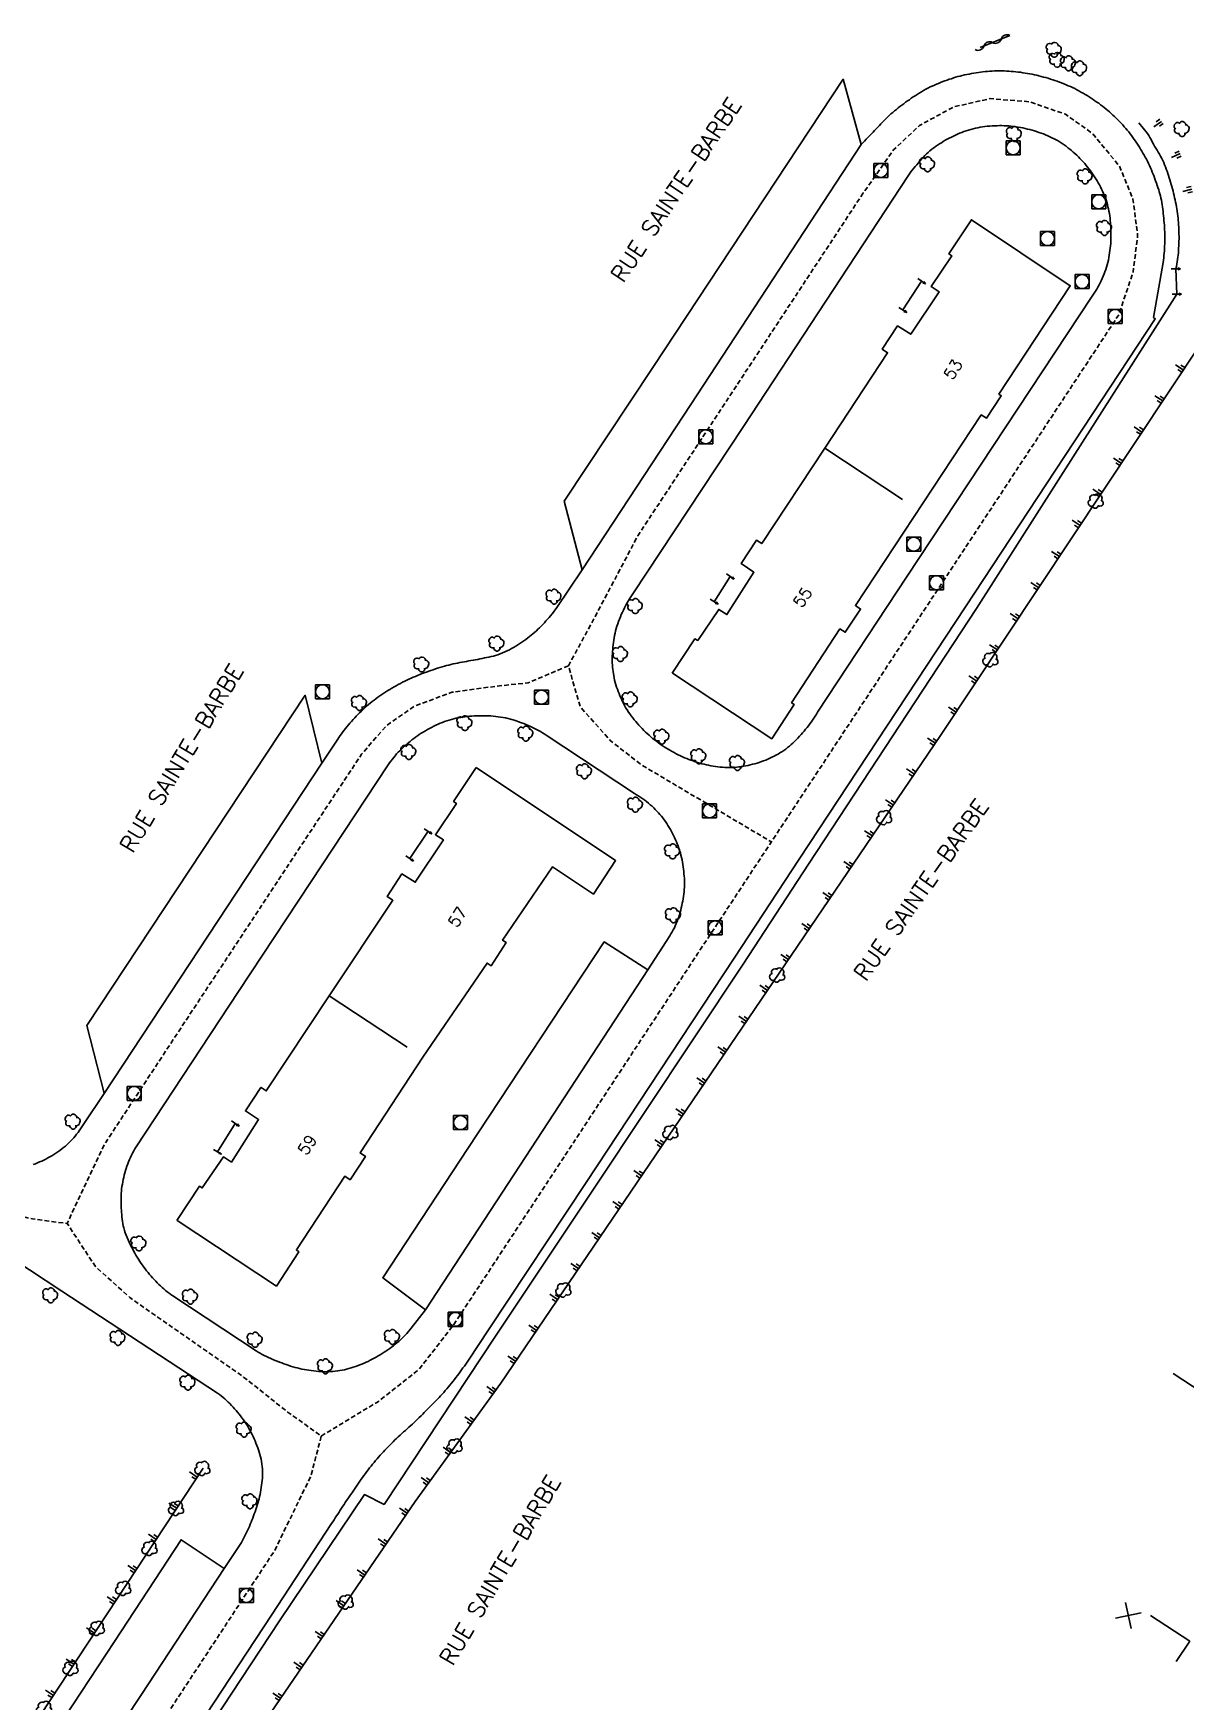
# Model space of a CAD drawing. Header units: millimetres. Extents: x 146000 to 146925, y 142000 to 143001.
# Drawn here: x 146152.2 to 146275.6, y 142369.2 to 142547.8 of the extents above; entities that cross this region are included whole.
import ezdxf
from ezdxf.enums import TextEntityAlignment as Align

# ---------------------------------------------------------------- set-up
doc = ezdxf.new("R2010")
doc.units = ezdxf.units.MM
doc.linetypes.add('DASHED', pattern=[0.75, 0.5, -0.25])
doc.layers.get('0').update_dxf_attribs({"linetype": 'CONTINUOUS'})
for name, color, linetype in [('W0001', 6, 'DASHED'), ('W0008', 7, 'CONTINUOUS'), ('W0100', 7, 'CONTINUOUS'), ('W0105', 7, 'CONTINUOUS'), ('W0211', 2, 'CONTINUOUS'), ('W0300', 7, 'CONTINUOUS'), ('W0302', 3, 'CONTINUOUS'), ('W0310', 3, 'CONTINUOUS'), ('W0420', 7, 'CONTINUOUS'), ('W0989', 7, 'CONTINUOUS'), ('W0991', 7, 'CONTINUOUS'), ('W1102', 7, 'CONTINUOUS')]:
    doc.layers.add(name, color=color, linetype=linetype)
doc.styles.get("Standard").update_dxf_attribs({"font": 'romans.shx', "width": 0.85})

# ---------------------------------------------------------------- blocks, each defined once
blk = doc.blocks.new('t310o')
at = {"color": 0, "linetype": 'Continuous'}
for centre, start, end in [((-0.5, 0.38), 216.8699, 323.1304), ((0.5, -0.37), 36.8699, 143.1303)]:
    blk.add_arc(centre, 0.625, start, end, dxfattribs=at)
blk = doc.blocks.new('T300')
for p, q in [((-0.8, 0.51), (-0.86, 0.34)), ((-0.86, 0.34), (-0.86, 0.17)), ((-0.86, 0.17), (-0.74, 0.06)), ((-0.69, 0.63), (-0.8, 0.51)), ((-0.8, -0.06), (-0.74, 0.06)), ((-0.74, 0.06), (-0.69, 0.11)), ((-0.57, 0.69), (-0.69, 0.63)), ((-0.46, 0.69), (-0.57, 0.69)), ((-0.29, 0.63), (-0.46, 0.69)), ((-0.29, 0.63), (-0.17, 0.74)), ((-0.23, 0.57), (-0.29, 0.63)), ((-0.17, 0.74), (-0.06, 0.8)), ((-0.06, 0.8), (0.06, 0.8)), ((0.06, 0.8), (0.23, 0.74)), ((0.23, 0.74), (0.34, 0.63)), ((0.34, 0.63), (0.4, 0.51)), ((0.46, 0.46), (0.34, 0.46)), ((0.4, 0.51), (0.4, 0.46)), ((0.57, 0.4), (0.46, 0.46)), ((0.57, 0.4), (0.69, 0.29)), ((0.69, 0.29), (0.74, 0.17)), ((0.74, 0.06), (0.69, -0.17)), ((0.74, 0.17), (0.74, 0.06)), ((-0.8, -0.17), (-0.8, -0.06)), ((-0.8, -0.23), (-0.8, -0.17)), ((-0.74, -0.34), (-0.8, -0.23)), ((-0.69, -0.4), (-0.74, -0.34)), ((-0.51, -0.46), (-0.69, -0.4)), ((-0.4, -0.46), (-0.51, -0.46)), ((-0.4, -0.46), (-0.34, -0.46)), ((-0.34, -0.46), (-0.34, -0.4)), ((-0.34, -0.51), (-0.34, -0.46)), ((-0.29, -0.63), (-0.34, -0.51)), ((-0.17, -0.74), (-0.29, -0.63)), ((-0.06, -0.8), (-0.17, -0.74)), ((0.06, -0.8), (-0.06, -0.8)), ((0.17, -0.74), (0.06, -0.8)), ((0.23, -0.69), (0.17, -0.74)), ((0.29, -0.46), (0.23, -0.46)), ((0.29, -0.63), (0.23, -0.69)), ((0.46, -0.4), (0.29, -0.46)), ((0.34, -0.51), (0.29, -0.63)), ((0.34, -0.51), (0.34, -0.46)), ((0.57, -0.34), (0.46, -0.4)), ((0.63, -0.29), (0.57, -0.34)), ((0.69, -0.17), (0.63, -0.29))]:
    blk.add_line(p, q)
blk = doc.blocks.new('T420')
for p, q in [((0.75, 0.75), (-0.75, 0.75)), ((-0.75, 0.75), (-0.75, -0.75)), ((0.75, 0.75), (0.75, -0.75)), ((0.75, -0.75), (-0.75, -0.75))]:
    blk.add_line(p, q)
blk.add_ellipse((0, 0), major_axis=(-0.53, 0.53), ratio=1, start_param=3.926991, end_param=10.210176)
blk = doc.blocks.new('t211o')
at = {"color": 0, "linetype": 'Continuous'}
for p, q in [((-0.29, 0.5), (-0.29, 0)), ((0, 1), (0, 0)), ((0.29, 0.5), (0.29, 0))]:
    blk.add_line(p, q, dxfattribs=at)
blk = doc.blocks.new('t105o')
for p, q in [((-0.5, 0), (0.5, 0)), ((0.5, 0), (0.2, 0.1)), ((0.5, 0), (0.2, -0.1))]:
    blk.add_line(p, q)
blk = doc.blocks.new('t991o')
at = {"color": 0, "linetype": 'Continuous'}
for p, q in [((-1, 1), (1, -1)), ((-1, -1), (1, 1))]:
    blk.add_line(p, q, dxfattribs=at)

msp = doc.modelspace()

# ---------------------------------------------------------------- linework, layer by layer
at = {"layer": 'W0001', "flags": 128}
for points in [[(146183.01, 142397.63), (146189.13, 142401.34), (146193.48, 142404.77), (146197.2, 142409.56), (146223.35, 142449.34), (146245, 142482.17), (146268.4, 142517.68), (146269.95, 142522.3), (146270.43, 142526.16), (146269.93, 142530.07), (146268.47, 142533.63), (146265.59, 142537.11), (146262.7, 142539.17), (146258.82, 142540.51), (146254.64, 142540.84), (146250.73, 142539.96), (146247.06, 142537.96), (146244.29, 142535.35), (146241.05, 142530.74), (146216.91, 142494.04), (146212.1, 142484.94), (146209.47, 142480.11), (146210.74, 142475.71), (146213.98, 142472.09), (146217.29, 142469.5), (146231.21, 142461.26)], [(146209.47, 142480.11), (146205.15, 142478.28), (146201.79, 142477.93), (146197, 142477.28), (146193.04, 142475.81), (146190, 142473.73), (146187.33, 142470.64), (146181.29, 142461.52), (146167.71, 142440.92), (146159.75, 142428.81), (146155.8, 142420.39)], [(146050.21, 142351.11), (146074, 142364.03), (146084.62, 142369.05), (146094.49, 142369.44), (146097.89, 142375.25), (146104.86, 142382.39), (146111.65, 142390.02), (146128.77, 142414.8), (146132.79, 142422.99), (146136.86, 142423.48), (146142.18, 142423.08), (146147.18, 142422.03), (146152.07, 142420.88), (146155.8, 142420.39), (146158.83, 142415.78), (146162.5, 142412.47), (146174.69, 142403.95), (146179.32, 142400.27), (146183.01, 142397.63), (146181.9, 142393.36), (146178, 142385.34), (146149.8, 142342.48), (146135, 142319.85)]]:
    msp.add_lwpolyline(points, dxfattribs=at)
at = {"layer": 'W0008', "flags": 128}
for points in [[(146152.17, 142426.7), (146152.4, 142426.79), (146152.63, 142426.88), (146152.85, 142426.98), (146153.07, 142427.08), (146153.29, 142427.18), (146153.51, 142427.29), (146153.73, 142427.41), (146153.94, 142427.52), (146154.17, 142427.65), (146154.38, 142427.79), (146154.6, 142427.92), (146154.81, 142428.07), (146155.02, 142428.22), (146155.22, 142428.37), (146155.42, 142428.53), (146155.62, 142428.69), (146155.81, 142428.86), (146155.99, 142429.04), (146156.17, 142429.21), (146156.33, 142429.39), (146156.5, 142429.57), (146156.66, 142429.75), (146156.81, 142429.94), (146156.96, 142430.13), (146157.1, 142430.33), (146157.24, 142430.53), (146157.37, 142430.73), (146157.5, 142430.94), (146159.76, 142434.33), (146183.07, 142469.68), (146184.65, 142472.05), (146184.77, 142472.25), (146184.9, 142472.45), (146185.04, 142472.65), (146185.17, 142472.84), (146185.31, 142473.03), (146185.46, 142473.22), (146185.6, 142473.41), (146185.75, 142473.59), (146185.91, 142473.78), (146186.08, 142473.97), (146186.24, 142474.16), (146186.42, 142474.35), (146186.59, 142474.54), (146186.76, 142474.72), (146186.94, 142474.91), (146187.12, 142475.09), (146187.3, 142475.27), (146187.49, 142475.44), (146187.68, 142475.61), (146187.87, 142475.78), (146188.06, 142475.95), (146188.26, 142476.11), (146188.46, 142476.27), (146188.67, 142476.43), (146188.87, 142476.59), (146189.08, 142476.74), (146189.29, 142476.89), (146189.5, 142477.03), (146189.71, 142477.18), (146189.93, 142477.32), (146190.15, 142477.46), (146190.36, 142477.59), (146190.58, 142477.72), (146190.81, 142477.85), (146191.03, 142477.98), (146191.25, 142478.11), (146191.48, 142478.23), (146191.71, 142478.35), (146191.94, 142478.46), (146192.17, 142478.57), (146192.4, 142478.68), (146192.63, 142478.78), (146192.86, 142478.88), (146193.09, 142478.98), (146193.33, 142479.08), (146193.56, 142479.17), (146193.8, 142479.27), (146194.03, 142479.35), (146194.27, 142479.44), (146194.51, 142479.53), (146194.75, 142479.61), (146194.99, 142479.69), (146195.23, 142479.77), (146195.47, 142479.85), (146195.71, 142479.92), (146195.96, 142479.99), (146196.2, 142480.07), (146196.43, 142480.13), (146196.67, 142480.19), (146196.9, 142480.25), (146197.14, 142480.31), (146197.38, 142480.36), (146197.61, 142480.41), (146197.85, 142480.45), (146198.09, 142480.5), (146198.33, 142480.54), (146198.57, 142480.58), (146198.8, 142480.63), (146199.04, 142480.67), (146199.28, 142480.71), (146199.52, 142480.76), (146199.76, 142480.8), (146199.99, 142480.85), (146200.24, 142480.9), (146200.48, 142480.95), (146200.72, 142480.99), (146200.96, 142481.04), (146201.2, 142481.09), (146201.44, 142481.14), (146201.68, 142481.21), (146201.93, 142481.3), (146202.18, 142481.39), (146202.43, 142481.49), (146202.68, 142481.6), (146202.92, 142481.71), (146203.16, 142481.83), (146203.39, 142481.96), (146203.61, 142482.08), (146203.84, 142482.22), (146204.06, 142482.35), (146204.27, 142482.49), (146204.49, 142482.64), (146204.7, 142482.79), (146204.91, 142482.94), (146205.12, 142483.09), (146205.31, 142483.24), (146205.5, 142483.38), (146205.68, 142483.54), (146205.86, 142483.69), (146206.04, 142483.85), (146206.21, 142484.02), (146206.38, 142484.18), (146206.56, 142484.36), (146206.73, 142484.54), (146206.9, 142484.72), (146207.07, 142484.91), (146207.24, 142485.09), (146207.4, 142485.28), (146207.56, 142485.47), (146207.72, 142485.66), (146207.88, 142485.85), (146208.03, 142486.05), (146208.18, 142486.25), (146210.94, 142490.4), (146222.59, 142508.09), (146240.84, 142535.92), (146241.01, 142536.11), (146241.19, 142536.3), (146241.37, 142536.49), (146241.55, 142536.68), (146241.73, 142536.87), (146241.91, 142537.05), (146242.09, 142537.24), (146242.26, 142537.42), (146242.43, 142537.6), (146242.6, 142537.78), (146242.77, 142537.96), (146242.94, 142538.15), (146243.12, 142538.33), (146243.29, 142538.51), (146243.47, 142538.68), (146243.65, 142538.86), (146243.83, 142539.03), (146244.01, 142539.2), (146244.2, 142539.37), (146244.39, 142539.53), (146244.59, 142539.69), (146244.78, 142539.84), (146244.98, 142540), (146245.18, 142540.15), (146245.38, 142540.3), (146245.58, 142540.45), (146245.78, 142540.59), (146245.99, 142540.73), (146246.19, 142540.88), (146246.4, 142541.02), (146246.61, 142541.15), (146246.82, 142541.29), (146247.04, 142541.44), (146247.27, 142541.58), (146247.5, 142541.72), (146247.73, 142541.85), (146247.97, 142541.97), (146248.21, 142542.09), (146248.43, 142542.19), (146248.66, 142542.29), (146248.88, 142542.38), (146249.11, 142542.48), (146249.33, 142542.57), (146249.56, 142542.66), (146249.79, 142542.74), (146250.02, 142542.83), (146250.25, 142542.91), (146250.48, 142542.98), (146250.71, 142543.06), (146250.94, 142543.13), (146251.18, 142543.2), (146251.41, 142543.26), (146251.65, 142543.32), (146251.89, 142543.38), (146252.13, 142543.43), (146252.37, 142543.48), (146252.62, 142543.53), (146252.87, 142543.57), (146253.12, 142543.61), (146253.37, 142543.65), (146253.61, 142543.68), (146253.86, 142543.71), (146254.11, 142543.74), (146254.36, 142543.76), (146254.61, 142543.78), (146254.86, 142543.79), (146255.11, 142543.81), (146255.36, 142543.81), (146255.61, 142543.82), (146255.86, 142543.81), (146256.12, 142543.81), (146256.37, 142543.8), (146256.62, 142543.78), (146256.88, 142543.76), (146257.13, 142543.74), (146257.38, 142543.72), (146257.63, 142543.69), (146257.88, 142543.66), (146258.13, 142543.62), (146258.38, 142543.58), (146258.63, 142543.54), (146258.88, 142543.49), (146259.13, 142543.45), (146259.37, 142543.39), (146259.62, 142543.34), (146259.86, 142543.28), (146260.11, 142543.22), (146260.35, 142543.15), (146260.6, 142543.09), (146260.84, 142543.02), (146261.08, 142542.94), (146261.33, 142542.87), (146261.57, 142542.78), (146261.81, 142542.7), (146262.05, 142542.61), (146262.29, 142542.52), (146262.53, 142542.43), (146262.76, 142542.33), (146262.99, 142542.23), (146263.23, 142542.13), (146263.46, 142542.02), (146263.69, 142541.91), (146263.91, 142541.79), (146264.14, 142541.67), (146264.36, 142541.55), (146264.58, 142541.43), (146264.8, 142541.3), (146265.02, 142541.17), (146265.24, 142541.03), (146265.45, 142540.9), (146265.66, 142540.76), (146265.86, 142540.62), (146266.06, 142540.48), (146266.26, 142540.34), (146266.46, 142540.19), (146266.66, 142540.04), (146266.85, 142539.89), (146267.04, 142539.73), (146267.23, 142539.58), (146267.42, 142539.42), (146267.6, 142539.25), (146267.78, 142539.09), (146267.96, 142538.92), (146268.14, 142538.75), (146268.31, 142538.57), (146268.49, 142538.4), (146268.66, 142538.22), (146268.83, 142538.03), (146268.99, 142537.84), (146269.15, 142537.66), (146269.31, 142537.47), (146269.47, 142537.27), (146269.62, 142537.08), (146269.77, 142536.88), (146269.92, 142536.68), (146270.06, 142536.48), (146270.2, 142536.28), (146270.34, 142536.07), (146270.48, 142535.86), (146270.61, 142535.66), (146270.74, 142535.44), (146270.87, 142535.23), (146271, 142535.02), (146271.12, 142534.8), (146271.24, 142534.59), (146271.36, 142534.36), (146271.48, 142534.14), (146271.59, 142533.91), (146271.7, 142533.68), (146271.8, 142533.44), (146271.9, 142533.21), (146271.99, 142532.98), (146272.09, 142532.74), (146272.18, 142532.5), (146272.26, 142532.27), (146272.35, 142532.03), (146272.44, 142531.79), (146272.52, 142531.55), (146272.6, 142531.31), (146272.68, 142531.09), (146272.75, 142530.87), (146272.81, 142530.64), (146272.87, 142530.42), (146272.92, 142530.19), (146272.97, 142529.96), (146273.01, 142529.72), (146273.05, 142529.48), (146273.09, 142529.25), (146273.12, 142529.01), (146273.15, 142528.77), (146273.17, 142528.53), (146273.2, 142528.29), (146273.23, 142528.04), (146273.25, 142527.8), (146273.27, 142527.55), (146273.29, 142527.31), (146273.31, 142527.06), (146273.32, 142526.81), (146273.33, 142526.57), (146273.34, 142526.32), (146273.35, 142526.07), (146273.35, 142525.83), (146273.34, 142525.57), (146273.34, 142525.32), (146273.32, 142525.06), (146273.31, 142524.81), (146273.29, 142524.55), (146273.27, 142524.3), (146273.25, 142524.05), (146273.22, 142523.79), (146273.18, 142523.54), (146273.15, 142523.29), (146272.11, 142517.42), (146272.32, 142517.28), (146252, 142486.41), (146234.18, 142459.41), (146227.22, 142448.8), (146211.37, 142424.79), (146200.9, 142409.02), (146198.77, 142405.77), (146198.62, 142405.56), (146198.48, 142405.34), (146198.33, 142405.13), (146198.18, 142404.92), (146198.04, 142404.72), (146197.88, 142404.51), (146197.73, 142404.3), (146197.58, 142404.1), (146197.42, 142403.89), (146197.27, 142403.69), (146197.11, 142403.49), (146196.95, 142403.29), (146196.79, 142403.09), (146196.62, 142402.9), (146196.46, 142402.7), (146196.29, 142402.5), (146196.13, 142402.31), (146195.96, 142402.13), (146195.79, 142401.94), (146195.62, 142401.76), (146195.45, 142401.57), (146195.28, 142401.39), (146195.11, 142401.21), (146194.93, 142401.03), (146194.75, 142400.86), (146194.58, 142400.68), (146194.4, 142400.5), (146194.22, 142400.33), (146194.04, 142400.15), (146193.87, 142399.98), (146193.69, 142399.8), (146193.51, 142399.63), (146193.33, 142399.45), (146193.14, 142399.27), (146192.96, 142399.1), (146192.77, 142398.92), (146192.59, 142398.75), (146192.4, 142398.58), (146192.21, 142398.41), (146192.02, 142398.24), (146191.83, 142398.07), (146191.64, 142397.9), (146191.45, 142397.73), (146191.26, 142397.55), (146191.07, 142397.38), (146190.89, 142397.21), (146190.7, 142397.03), (146190.52, 142396.85), (146190.34, 142396.67), (146190.17, 142396.49), (146190, 142396.31), (146189.82, 142396.12), (146189.66, 142395.94), (146189.49, 142395.75), (146189.32, 142395.57), (146189.15, 142395.38), (146188.99, 142395.19), (146188.83, 142395), (146188.67, 142394.81), (146188.51, 142394.62), (146188.35, 142394.42), (146188.19, 142394.23), (146188.04, 142394.03), (146187.88, 142393.82), (146187.73, 142393.62), (146187.58, 142393.41), (146187.43, 142393.21), (146187.28, 142393), (146187.13, 142392.79), (146186.99, 142392.58), (146186.85, 142392.37), (146186.7, 142392.16), (146186.56, 142391.95), (146186.41, 142391.74), (146186.27, 142391.53), (146186.13, 142391.33), (146185.99, 142391.13), (146185.86, 142390.92), (146185.72, 142390.72), (146185.58, 142390.52), (146185.45, 142390.31), (146185.31, 142390.11), (146185.18, 142389.9), (146185.04, 142389.69), (146184.91, 142389.49), (146184.78, 142389.28), (146184.64, 142389.08), (146184.51, 142388.87), (146184.38, 142388.66), (146184.25, 142388.45), (146184.12, 142388.25), (146177.68, 142378.44), (146155.66, 142344.97)], [(146240.84, 142535.92), (146238.9, 142542.91), (146218.52, 142512.07), (146209.01, 142497.74), (146210.94, 142490.4)], [(146214.36, 142478.83), (146214.42, 142478.58), (146214.48, 142478.33), (146214.55, 142478.08), (146214.63, 142477.84), (146214.72, 142477.6), (146214.81, 142477.37), (146214.9, 142477.14), (146214.99, 142476.91), (146215.08, 142476.68), (146215.18, 142476.46), (146215.29, 142476.23), (146215.4, 142476.01), (146215.51, 142475.8), (146215.64, 142475.59), (146215.77, 142475.38), (146215.91, 142475.16), (146216.06, 142474.95), (146216.21, 142474.74), (146216.36, 142474.54), (146216.52, 142474.34), (146216.69, 142474.14), (146216.85, 142473.95), (146217.02, 142473.76), (146217.19, 142473.57), (146217.37, 142473.38), (146217.55, 142473.2), (146217.73, 142473.02), (146217.92, 142472.85), (146218.11, 142472.67), (146218.3, 142472.5), (146218.49, 142472.34), (146218.69, 142472.18), (146218.89, 142472.03), (146219.09, 142471.88), (146219.29, 142471.73), (146219.5, 142471.59), (146219.71, 142471.45), (146219.92, 142471.32), (146220.14, 142471.19), (146220.35, 142471.06), (146220.57, 142470.94), (146220.79, 142470.82), (146221.01, 142470.7), (146221.24, 142470.58), (146221.46, 142470.48), (146221.68, 142470.37), (146221.91, 142470.27), (146222.14, 142470.18), (146222.37, 142470.09), (146222.59, 142470), (146222.83, 142469.92), (146223.06, 142469.84), (146223.29, 142469.76), (146223.53, 142469.69), (146223.77, 142469.63), (146224, 142469.57), (146224.25, 142469.51), (146224.49, 142469.46), (146224.74, 142469.41), (146224.99, 142469.36), (146225.24, 142469.32), (146225.49, 142469.29), (146225.74, 142469.26), (146225.99, 142469.24), (146226.24, 142469.22), (146226.5, 142469.21), (146226.75, 142469.21), (146227, 142469.22), (146227.25, 142469.23), (146227.5, 142469.25), (146227.74, 142469.28), (146227.99, 142469.31), (146228.23, 142469.35), (146228.47, 142469.39), (146228.71, 142469.44), (146228.95, 142469.5), (146229.19, 142469.56), (146229.43, 142469.62), (146229.67, 142469.69), (146229.91, 142469.77), (146230.14, 142469.85), (146230.37, 142469.93), (146230.6, 142470.02), (146230.82, 142470.11), (146231.05, 142470.21), (146231.27, 142470.32), (146231.49, 142470.42), (146231.7, 142470.54), (146231.92, 142470.66), (146232.13, 142470.78), (146232.33, 142470.91), (146232.54, 142471.05), (146232.74, 142471.2), (146232.94, 142471.35), (146233.14, 142471.51), (146233.33, 142471.67), (146233.51, 142471.84), (146233.69, 142472.01), (146233.87, 142472.19), (146234.04, 142472.37), (146234.21, 142472.56), (146234.38, 142472.74), (146234.55, 142472.93), (146234.71, 142473.12), (146234.87, 142473.31), (146235.03, 142473.5), (146235.18, 142473.69), (146235.33, 142473.89), (146235.48, 142474.09), (146235.62, 142474.29), (146235.76, 142474.5), (146235.9, 142474.71), (146236.03, 142474.92), (146236.16, 142475.13), (146245.76, 142489.72), (146265.48, 142519.59), (146265.63, 142519.8), (146265.78, 142520.01), (146265.92, 142520.23), (146266.05, 142520.45), (146266.18, 142520.67), (146266.3, 142520.89), (146266.42, 142521.12), (146266.53, 142521.35), (146266.64, 142521.59), (146266.74, 142521.83), (146266.84, 142522.07), (146266.93, 142522.31), (146267.01, 142522.56), (146267.09, 142522.81), (146267.16, 142523.06), (146267.23, 142523.31), (146267.29, 142523.56), (146267.33, 142523.82), (146267.37, 142524.08), (146267.41, 142524.33), (146267.45, 142524.58), (146267.48, 142524.83), (146267.52, 142525.08), (146267.54, 142525.34), (146267.55, 142525.59), (146267.55, 142525.84), (146267.55, 142526.09), (146267.55, 142526.33), (146267.55, 142526.58), (146267.54, 142526.83), (146267.54, 142527.07), (146267.52, 142527.32), (146267.51, 142527.56), (146267.49, 142527.81), (146267.47, 142528.05), (146267.44, 142528.3), (146267.4, 142528.54), (146267.36, 142528.79), (146267.31, 142529.03), (146267.25, 142529.27), (146267.19, 142529.51), (146267.12, 142529.76), (146267.04, 142530), (146266.96, 142530.24), (146266.87, 142530.47), (146266.77, 142530.7), (146266.67, 142530.94), (146266.56, 142531.16), (146266.45, 142531.39), (146266.34, 142531.61), (146266.21, 142531.83), (146266.09, 142532.05), (146265.96, 142532.26), (146265.82, 142532.47), (146265.68, 142532.68), (146265.53, 142532.89), (146265.38, 142533.1), (146265.23, 142533.3), (146265.07, 142533.49), (146264.92, 142533.69), (146264.76, 142533.88), (146264.59, 142534.06), (146264.42, 142534.25), (146264.25, 142534.43), (146264.08, 142534.6), (146263.9, 142534.78), (146263.72, 142534.95), (146263.53, 142535.11), (146263.35, 142535.28), (146263.15, 142535.43), (146262.96, 142535.59), (146262.76, 142535.74), (146262.56, 142535.89), (146262.35, 142536.03), (146262.14, 142536.17), (146261.92, 142536.31), (146261.7, 142536.43), (146261.48, 142536.55), (146261.25, 142536.66), (146261.03, 142536.77), (146260.8, 142536.87), (146260.56, 142536.97), (146260.33, 142537.06), (146260.09, 142537.14), (146259.85, 142537.23), (146259.61, 142537.31), (146259.37, 142537.38), (146259.13, 142537.46), (146258.89, 142537.53), (146258.64, 142537.59), (146258.4, 142537.65), (146258.15, 142537.71), (146257.9, 142537.76), (146257.65, 142537.8), (146257.41, 142537.84), (146257.16, 142537.87), (146256.9, 142537.9), (146256.65, 142537.92), (146256.4, 142537.94), (146256.15, 142537.94), (146255.89, 142537.95), (146255.63, 142537.95), (146255.37, 142537.94), (146255.11, 142537.93), (146254.85, 142537.92), (146254.59, 142537.9), (146254.33, 142537.88), (146254.08, 142537.85), (146253.82, 142537.82), (146253.57, 142537.78), (146253.31, 142537.73), (146253.06, 142537.68), (146252.8, 142537.62), (146252.55, 142537.55), (146252.3, 142537.48), (146252.06, 142537.4), (146251.83, 142537.32), (146251.6, 142537.23), (146251.37, 142537.14), (146251.14, 142537.05), (146250.92, 142536.94), (146250.7, 142536.84), (146250.48, 142536.73), (146250.26, 142536.62), (146250.04, 142536.5), (146249.83, 142536.38), (146249.62, 142536.25), (146249.41, 142536.12), (146249.2, 142535.99), (146249, 142535.85), (146248.8, 142535.71), (146248.6, 142535.57), (146248.4, 142535.42), (146248.19, 142535.26), (146248, 142535.09), (146247.81, 142534.92), (146247.63, 142534.74), (146247.46, 142534.55), (146247.28, 142534.36), (146247.12, 142534.16), (146246.95, 142533.97), (146246.78, 142533.77), (146246.62, 142533.58), (146246.46, 142533.38), (146246.3, 142533.19), (146246.15, 142532.99), (146246.01, 142532.79), (146245.87, 142532.58), (146228.22, 142505.75), (146216.37, 142487.81), (146216.23, 142487.6), (146216.09, 142487.39), (146215.96, 142487.18), (146215.83, 142486.96), (146215.71, 142486.74), (146215.58, 142486.52), (146215.47, 142486.3), (146215.36, 142486.07), (146215.25, 142485.85), (146215.14, 142485.6), (146215.04, 142485.36), (146214.94, 142485.11), (146214.84, 142484.86), (146214.75, 142484.61), (146214.67, 142484.36), (146214.6, 142484.11), (146214.53, 142483.85), (146214.47, 142483.61), (146214.42, 142483.36), (146214.37, 142483.11), (146214.34, 142482.86), (146214.3, 142482.61), (146214.27, 142482.36), (146214.24, 142482.11), (146214.22, 142481.86), (146214.19, 142481.62), (146214.18, 142481.38), (146214.16, 142481.14), (146214.16, 142480.9), (146214.16, 142480.66), (146214.17, 142480.43), (146214.18, 142480.19), (146214.2, 142479.96), (146214.22, 142479.73), (146214.25, 142479.5), (146214.36, 142478.83)], [(146183.06, 142469.68), (146181.29, 142476.96), (146157.92, 142441.6), (146159.75, 142434.34)], [(146194.17, 142411.13), (146189.6, 142414.58), (146198.69, 142428.41), (146213.31, 142450.55), (146217.98, 142447.54)], [(146149.27, 142348.07), (146163.76, 142369.97), (146172.62, 142383.46), (146174.45, 142386.23), (146174.56, 142386.44), (146174.68, 142386.65), (146174.79, 142386.87), (146174.9, 142387.08), (146175.01, 142387.3), (146175.11, 142387.52), (146175.21, 142387.74), (146175.31, 142387.96), (146175.4, 142388.18), (146175.49, 142388.4), (146175.58, 142388.63), (146175.67, 142388.85), (146175.76, 142389.08), (146175.84, 142389.3), (146175.93, 142389.53), (146176.01, 142389.76), (146176.08, 142389.99), (146176.16, 142390.22), (146176.23, 142390.45), (146176.29, 142390.68), (146176.35, 142390.91), (146176.41, 142391.15), (146176.46, 142391.38), (146176.5, 142391.63), (146176.55, 142391.88), (146176.59, 142392.13), (146176.62, 142392.38), (146176.66, 142392.62), (146176.68, 142392.87), (146176.7, 142393.12), (146176.72, 142393.37), (146176.72, 142393.62), (146176.72, 142393.88), (146176.71, 142394.13), (146176.68, 142394.38), (146176.65, 142394.64), (146176.61, 142394.9), (146176.56, 142395.15), (146176.5, 142395.4), (146176.44, 142395.65), (146176.37, 142395.9), (146176.29, 142396.14), (146176.2, 142396.38), (146176.11, 142396.63), (146176.02, 142396.87), (146175.92, 142397.11), (146175.82, 142397.34), (146175.71, 142397.58), (146175.6, 142397.81), (146175.48, 142398.04), (146175.36, 142398.27), (146175.23, 142398.5), (146175.1, 142398.72), (146174.96, 142398.94), (146174.82, 142399.16), (146174.68, 142399.37), (146174.52, 142399.58), (146174.37, 142399.79), (146174.21, 142399.99), (146174.05, 142400.19), (146173.89, 142400.38), (146173.73, 142400.56), (146173.56, 142400.74), (146173.39, 142400.92), (146173.22, 142401.1), (146173.04, 142401.27), (146172.86, 142401.44), (146172.67, 142401.61), (146172.49, 142401.77), (146172.29, 142401.93), (146172.1, 142402.08), (146171.9, 142402.23), (146155.22, 142413.15), (146148.26, 142417.71)], [(146149.27, 142348.05), (146144.77, 142351.23), (146160.87, 142375.62), (146168, 142386.52), (146172.62, 142383.45)]]:
    msp.add_lwpolyline(points, dxfattribs=at)
msp.add_lwpolyline([(146161.58, 142422.75), (146161.58, 142422.52), (146161.58, 142422.29), (146161.59, 142422.05), (146161.61, 142421.82), (146161.63, 142421.58), (146161.65, 142421.34), (146161.67, 142421.1), (146161.69, 142420.86), (146161.72, 142420.62), (146161.76, 142420.38), (146161.8, 142420.14), (146161.86, 142419.91), (146161.93, 142419.65), (146162.02, 142419.39), (146162.11, 142419.14), (146162.22, 142418.89), (146162.32, 142418.65), (146162.44, 142418.4), (146162.55, 142418.16), (146162.67, 142417.93), (146162.79, 142417.7), (146162.91, 142417.46), (146163.04, 142417.23), (146163.17, 142417.01), (146163.3, 142416.78), (146163.44, 142416.56), (146163.58, 142416.34), (146163.73, 142416.12), (146163.87, 142415.92), (146164.02, 142415.72), (146164.16, 142415.52), (146164.31, 142415.32), (146164.47, 142415.13), (146164.62, 142414.94), (146164.78, 142414.75), (146164.95, 142414.57), (146165.11, 142414.39), (146165.28, 142414.21), (146165.45, 142414.03), (146165.62, 142413.86), (146165.8, 142413.7), (146165.97, 142413.53), (146166.15, 142413.38), (146166.34, 142413.22), (146166.52, 142413.07), (146166.71, 142412.92), (146166.9, 142412.78), (146167.1, 142412.64), (146176.03, 142406.76), (146176.25, 142406.63), (146176.47, 142406.51), (146176.69, 142406.38), (146176.91, 142406.27), (146177.14, 142406.15), (146177.37, 142406.04), (146177.6, 142405.94), (146177.83, 142405.83), (146178.06, 142405.73), (146178.3, 142405.64), (146178.53, 142405.55), (146178.77, 142405.46), (146179, 142405.37), (146179.24, 142405.29), (146179.48, 142405.21), (146179.72, 142405.13), (146179.96, 142405.06), (146180.2, 142404.99), (146180.44, 142404.93), (146180.69, 142404.87), (146180.93, 142404.81), (146181.18, 142404.77), (146181.44, 142404.72), (146181.69, 142404.68), (146181.94, 142404.64), (146182.2, 142404.61), (146182.45, 142404.58), (146182.71, 142404.55), (146182.96, 142404.54), (146183.22, 142404.52), (146183.48, 142404.52), (146183.73, 142404.52), (146183.99, 142404.53), (146184.25, 142404.55), (146184.5, 142404.58), (146184.75, 142404.61), (146184.99, 142404.65), (146185.23, 142404.69), (146185.48, 142404.74), (146185.72, 142404.8), (146185.96, 142404.86), (146186.2, 142404.92), (146186.43, 142405), (146186.67, 142405.07), (146186.9, 142405.16), (146187.13, 142405.24), (146187.37, 142405.34), (146187.59, 142405.43), (146187.82, 142405.53), (146188.04, 142405.63), (146188.26, 142405.74), (146188.47, 142405.85), (146188.69, 142405.97), (146188.9, 142406.09), (146189.11, 142406.21), (146189.32, 142406.33), (146189.53, 142406.46), (146189.73, 142406.6), (146189.94, 142406.73), (146190.14, 142406.87), (146190.34, 142407.01), (146190.53, 142407.16), (146190.73, 142407.31), (146190.92, 142407.46), (146191.11, 142407.61), (146191.3, 142407.77), (146191.48, 142407.93), (146191.66, 142408.1), (146191.83, 142408.27), (146192, 142408.44), (146192.17, 142408.62), (146192.33, 142408.8), (146192.49, 142408.99), (146192.65, 142409.18), (146194.17, 142411.14), (146205.51, 142428.5), (146217.98, 142447.54), (146220.32, 142451.2), (146220.45, 142451.41), (146220.58, 142451.63), (146220.7, 142451.84), (146220.82, 142452.06), (146220.92, 142452.28), (146221.02, 142452.51), (146221.12, 142452.74), (146221.2, 142452.98), (146221.29, 142453.21), (146221.36, 142453.46), (146221.43, 142453.7), (146221.5, 142453.94), (146221.56, 142454.18), (146221.62, 142454.43), (146221.67, 142454.68), (146221.72, 142454.92), (146221.76, 142455.17), (146221.8, 142455.42), (146221.83, 142455.67), (146221.86, 142455.92), (146221.88, 142456.16), (146221.9, 142456.4), (146221.91, 142456.64), (146221.91, 142456.88), (146221.9, 142457.12), (146221.89, 142457.36), (146221.88, 142457.6), (146221.85, 142457.85), (146221.83, 142458.1), (146221.8, 142458.35), (146221.76, 142458.6), (146221.73, 142458.85), (146221.68, 142459.1), (146221.64, 142459.34), (146221.58, 142459.59), (146221.52, 142459.84), (146221.46, 142460.08), (146221.38, 142460.32), (146221.3, 142460.56), (146221.22, 142460.79), (146221.13, 142461.03), (146221.04, 142461.26), (146220.94, 142461.49), (146220.84, 142461.71), (146220.73, 142461.94), (146220.62, 142462.16), (146220.51, 142462.38), (146220.39, 142462.59), (146220.26, 142462.81), (146220.13, 142463.02), (146220, 142463.23), (146219.86, 142463.44), (146219.72, 142463.63), (146219.58, 142463.83), (146219.43, 142464.02), (146219.27, 142464.2), (146219.11, 142464.38), (146218.95, 142464.56), (146218.78, 142464.74), (146218.61, 142464.91), (146218.43, 142465.07), (146218.24, 142465.24), (146218.04, 142465.41), (146217.84, 142465.57), (146217.64, 142465.73), (146217.43, 142465.88), (146217.22, 142466.02), (146217, 142466.16), (146216.78, 142466.29), (146216.56, 142466.42), (146207.09, 142472.68), (146206.89, 142472.81), (146206.69, 142472.93), (146206.48, 142473.06), (146206.27, 142473.18), (146206.06, 142473.29), (146205.84, 142473.4), (146205.63, 142473.51), (146205.4, 142473.62), (146205.16, 142473.72), (146204.93, 142473.82), (146204.69, 142473.92), (146204.45, 142474.01), (146204.22, 142474.09), (146203.98, 142474.18), (146203.77, 142474.25), (146203.57, 142474.31), (146202.72, 142474.53), (146202.47, 142474.58), (146202.21, 142474.62), (146201.95, 142474.66), (146201.69, 142474.69), (146201.43, 142474.72), (146201.17, 142474.74), (146200.91, 142474.75), (146200.65, 142474.77), (146200.39, 142474.77), (146200.12, 142474.77), (146199.86, 142474.77), (146199.62, 142474.76), (146199.37, 142474.75), (146199.13, 142474.73), (146198.88, 142474.71), (146198.64, 142474.69), (146198.4, 142474.66), (146198.15, 142474.63), (146197.91, 142474.59), (146197.67, 142474.54), (146197.43, 142474.49), (146197.19, 142474.43), (146196.95, 142474.37), (146196.71, 142474.3), (146196.46, 142474.22), (146196.22, 142474.13), (146195.99, 142474.04), (146195.75, 142473.95), (146195.52, 142473.85), (146195.28, 142473.74), (146195.05, 142473.63), (146194.83, 142473.52), (146194.6, 142473.4), (146194.38, 142473.28), (146194.16, 142473.15), (146193.93, 142473.02), (146193.72, 142472.89), (146193.51, 142472.75), (146193.31, 142472.61), (146193.11, 142472.47), (146192.91, 142472.32), (146192.71, 142472.17), (146192.52, 142472.02), (146192.33, 142471.86), (146192.14, 142471.7), (146191.95, 142471.53), (146191.77, 142471.37), (146191.59, 142471.19), (146191.42, 142471.02), (146191.25, 142470.85), (146191.08, 142470.67), (146190.92, 142470.48), (146190.77, 142470.29), (146190.62, 142470.1), (146190.47, 142469.91), (146190.33, 142469.71), (146190.19, 142469.51), (146181.84, 142456.89), (146174.16, 142445.23), (146163.19, 142428.6), (146163.06, 142428.38), (146162.93, 142428.16), (146162.81, 142427.93), (146162.69, 142427.7), (146162.58, 142427.47), (146162.48, 142427.24), (146162.38, 142427), (146162.29, 142426.77), (146162.2, 142426.53), (146162.12, 142426.29), (146162.05, 142426.05), (146161.98, 142425.81), (146161.92, 142425.57), (146161.86, 142425.33), (146161.8, 142425.09), (146161.75, 142424.84), (146161.71, 142424.6), (146161.66, 142424.35), (146161.63, 142424.11), (146161.61, 142423.87), (146161.59, 142423.62)], close=True, dxfattribs=at)
at = {"layer": 'W0100', "flags": 128}
for points in [[(146220.6, 142479.32), (146223.01, 142482.99), (146223.32, 142482.83), (146225.58, 142486.14), (146226.44, 142485.59), (146229.34, 142490.13), (146227.96, 142491.07), (146229.6, 142493.56), (146230.17, 142493.2), (146236.92, 142503.4), (146243.66, 142513.63), (146243.08, 142514.02), (146244.72, 142516.5), (146246.14, 142515.61), (146249.16, 142520.17), (146248.33, 142520.72), (146250.52, 142524.02), (146250.22, 142524.22), (146252.63, 142527.87), (146263.22, 142520.81), (146255.58, 142509.2), (146255.83, 142509.03), (146254.25, 142506.63), (146253.68, 142506.97), (146240.2, 142486.56), (146240.76, 142486.19), (146239.12, 142483.7), (146238.55, 142484.06), (146233.37, 142476.15), (146233.64, 142475.97), (146231.24, 142472.3), (146220.61, 142479.31)], [(146274.53, 142522.61), (146274.64, 142519.91)], [(146247.3, 142521.29), (146245.28, 142518.21)], [(146226.81, 142489.67), (146225.08, 142486.97)], [(146199.58, 142469.22), (146197.17, 142465.59), (146197.49, 142465.38), (146195.24, 142462.02), (146196.09, 142461.46), (146193.07, 142456.94), (146191.65, 142457.83), (146190.05, 142455.42), (146190.67, 142455.01), (146183.84, 142444.77), (146177.12, 142434.58), (146176.57, 142434.95), (146176.55, 142434.94), (146174.89, 142432.45), (146176.29, 142431.52), (146173.39, 142426.97), (146172.53, 142427.53), (146170.27, 142424.21), (146169.97, 142424.38), (146167.54, 142420.73)], [(146167.57, 142420.71), (146178.21, 142413.69), (146180.6, 142417.36), (146180.34, 142417.56), (146185.52, 142425.45), (146186.09, 142425.07), (146187.73, 142427.58), (146187.16, 142427.95), (146193.9, 142438.19), (146200.77, 142448.28), (146201.21, 142448), (146202.82, 142450.48), (146202.43, 142450.73), (146207.77, 142458.57), (146212.15, 142455.66), (146214.53, 142459.25), (146199.59, 142469.22)], [(146192.49, 142459.48), (146194.44, 142462.39)], [(146173.8, 142431.09), (146171.9, 142428.06)], [(146271.82, 142378.4), (146276, 142375.66)], [(146276, 142375.66), (146274.57, 142373.49)]]:
    msp.add_lwpolyline(points, dxfattribs=at)
at = {"layer": 'W0211', "flags": 128}
for points in [[(146274.53, 142522.61), (146274.58, 142522.86), (146274.63, 142523.11), (146274.67, 142523.35), (146274.7, 142523.6), (146274.73, 142523.85), (146274.76, 142524.09), (146274.79, 142524.34), (146274.81, 142524.59), (146274.82, 142524.84), (146274.84, 142525.09), (146274.85, 142525.34), (146274.85, 142525.59), (146274.86, 142525.83), (146274.86, 142526.08), (146274.85, 142526.33), (146274.85, 142526.58), (146274.84, 142526.83), (146274.83, 142527.07), (146274.81, 142527.32), (146274.79, 142527.57), (146274.77, 142527.82), (146274.75, 142528.06), (146274.72, 142528.3), (146274.69, 142528.55), (146274.66, 142528.79), (146274.62, 142529.03), (146274.58, 142529.27), (146274.54, 142529.51), (146274.49, 142529.75), (146274.44, 142529.99), (146274.39, 142530.23), (146274.33, 142530.47), (146274.28, 142530.71), (146274.22, 142530.95), (146274.15, 142531.19), (146274.09, 142531.42), (146274.02, 142531.66), (146273.96, 142531.9), (146273.89, 142532.13), (146273.81, 142532.37), (146273.74, 142532.6), (146273.66, 142532.84), (146273.58, 142533.07), (146273.49, 142533.3), (146273.41, 142533.53), (146273.32, 142533.76), (146273.22, 142533.99), (146273.12, 142534.21), (146273.01, 142534.44), (146272.89, 142534.67), (146272.77, 142534.89), (146272.64, 142535.1), (146272.51, 142535.32), (146272.37, 142535.54), (146272.25, 142535.76), (146272.12, 142535.98), (146272, 142536.22), (146271.88, 142536.45), (146271.75, 142536.67), (146271.62, 142536.89), (146271.48, 142537.1), (146271.33, 142537.3), (146271.18, 142537.49), (146271.03, 142537.69), (146270.87, 142537.87), (146270.71, 142538.06), (146270.54, 142538.24)], [(146137.53, 142316.58), (146144.83, 142326.77), (146178.55, 142377.84), (146187.63, 142391.37), (146189.74, 142390.32), (146201.65, 142408.33), (146212.39, 142424.38), (146228.2, 142448.15), (146235.17, 142458.86), (146253.17, 142486.24), (146274.64, 142519.91)]]:
    msp.add_lwpolyline(points, dxfattribs=at)
at = {"layer": 'W0302', "flags": 128}
for points in [[(146140.45, 142312.11), (146150.54, 142328.56), (146153.36, 142332.74), (146164.6, 142349.01), (146193.07, 142390.62), (146202.24, 142403.31), (146249.33, 142472.65), (146277.29, 142514.77)], [(146144.98, 142355.66), (146147.78, 142359.95), (146170.36, 142394.19)]]:
    msp.add_lwpolyline(points, dxfattribs=at)
at = {"layer": 'W0310', "flags": 128}
msp.add_lwpolyline([(146256.75, 142547.6), (146253.56, 142546.31)], dxfattribs=at)
at = {"layer": 'W1102'}
msp.add_line((146282.58, 142398.81), (146274.25, 142404.34), dxfattribs=at)
at = {"layer": 'W1102', "flags": 128}
for points in [[(146236.92, 142503.4), (146245.26, 142497.9)], [(146183.84, 142444.77), (146192.19, 142439.26)]]:
    msp.add_lwpolyline(points, dxfattribs=at)

# ---------------------------------------------------------------- block references
at = {"layer": 'W0105'}
for p, rotation in [((146247.3, 142521.29), 326.3352965167211), ((146274.53, 142522.61), 359.9888701388959), ((146274.64, 142519.91), 0.5829928116706906), ((146245.28, 142518.21), 327.6918257344142), ((146226.81, 142489.67), 326.5650740113729), ((146225.08, 142486.97), 327.6722909318836), ((146194.44, 142462.39), 326.9743116421039), ((146192.49, 142459.48), 325.7044629184729), ((146173.8, 142431.09), 325.5521023983491), ((146171.9, 142428.06), 329.8023024648709)]:
    msp.add_blockref('t105o', p, dxfattribs=dict(at, rotation=rotation))
at = {"layer": 'W0211'}
for p, rotation in [((146272.99, 142538.41), 125.7983476409959), ((146274.98, 142534.95), 113.446050962305), ((146276.23, 142531.15), 103.6178111440049), ((146275.32, 142511.8), 56.4305314177773), ((146273.11, 142508.47), 56.4305314177773), ((146270.89, 142505.14), 56.4305314177773), ((146268.68, 142501.8), 56.4305314177773), ((146266.47, 142498.47), 56.4305314177773), ((146264.26, 142495.14), 56.4305314177773), ((146262.05, 142491.81), 56.4305314177773), ((146259.84, 142488.47), 56.4305314177773), ((146257.62, 142485.14), 56.4305314177773), ((146255.41, 142481.81), 56.4305314177773), ((146253.2, 142478.47), 56.4305314177773), ((146250.99, 142475.14), 56.4305314177773), ((146248.77, 142471.81), 55.81411515830789), ((146246.52, 142468.51), 55.81411515830789), ((146244.27, 142465.2), 55.81411515830789), ((146242.02, 142461.89), 55.81411515830789), ((146239.78, 142458.58), 55.81411515830789), ((146237.53, 142455.27), 55.81411515830789), ((146235.28, 142451.96), 55.81411515830789), ((146233.03, 142448.65), 55.81411515830789), ((146230.79, 142445.34), 55.81411515830789), ((146228.54, 142442.03), 55.81411515830789), ((146226.29, 142438.73), 55.81411515830789), ((146224.04, 142435.42), 55.81411515830789), ((146221.8, 142432.11), 55.81411515830789), ((146219.55, 142428.8), 55.81411515830789), ((146217.3, 142425.49), 55.81411515830789), ((146215.05, 142422.18), 55.81411515830789), ((146212.81, 142418.87), 55.81411515830789), ((146210.56, 142415.56), 55.81411515830789), ((146208.31, 142412.25), 55.81411515830789), ((146206.06, 142408.95), 55.81411515830789), ((146203.82, 142405.64), 55.81411515830789), ((146201.54, 142402.35), 54.15297326531383), ((146199.2, 142399.11), 54.15297326531383), ((146196.86, 142395.86), 54.15297326531383), ((146169.73, 142393.24), 56.59746775003524), ((146194.51, 142392.62), 54.15297326531383), ((146167.53, 142389.9), 56.59746775003524), ((146192.2, 142389.36), 55.62032812732329), ((146165.33, 142386.56), 56.59746775003524), ((146189.94, 142386.05), 55.62032812732329), ((146163.12, 142383.22), 56.59746775003524), ((146187.69, 142382.75), 55.62032812732329), ((146160.92, 142379.88), 56.59746775003524), ((146185.43, 142379.45), 55.62032812732329), ((146158.72, 142376.54), 56.59746775003524), ((146183.17, 142376.15), 55.62032812732329), ((146156.52, 142373.2), 56.59746775003524), ((146180.91, 142372.85), 55.62032812732329), ((146154.32, 142369.86), 56.59746775003524), ((146178.65, 142369.55), 55.62032812732329)]:
    msp.add_blockref('t211o', p, dxfattribs=dict(at, rotation=rotation))
at = {"layer": 'W0300'}
for p in [(146261.51, 142546.07), (146261.82, 142545), (146263.03, 142544.62), (146264.22, 142544.09), (146257.23, 142537.05), (146275.19, 142537.58), (146247.94, 142533.8), (146264.81, 142532.51), (146266.88, 142527), (146207.94, 142487.51), (146216.64, 142486.5), (146201.82, 142482.49), (146193.77, 142480.25), (146215.05, 142481.36), (146187.1, 142476.13), (146216.1, 142476.51), (146198.4, 142473.97), (146204.92, 142472.85), (146219.49, 142472.53), (146192.39, 142470.88), (146223.44, 142470.42), (146227.58, 142469.7), (146211.2, 142468.81), (146216.65, 142465.23), (146220.64, 142460.23), (146220.72, 142453.4), (146156.44, 142431.3), (146163.49, 142418.25), (146154.04, 142412.69), (146169, 142412.56), (146190.63, 142408.24), (146161.25, 142408.13), (146175.93, 142407.94), (146183.46, 142405.09), (146168.74, 142403.35), (146174.75, 142398.33), (146175.38, 142390.65)]:
    msp.add_blockref('T300', p, dxfattribs=at)
for p, rotation in [((146266.02, 142497.79), 56.4305314177773), ((146254.75, 142480.81), 56.4305314177773), ((146243.38, 142463.89), 55.81411515830789), ((146231.93, 142447.03), 55.81411515830789), ((146220.48, 142430.17), 55.81411515830789), ((146209.03, 142413.31), 55.81411515830789), ((146197.38, 142396.59), 54.15297326531383), ((146170.36, 142394.19), 56.59746775003524), ((146170.36, 142394.19), 56.59746775003524), ((146167.54, 142389.91), 56.59746775003524), ((146164.71, 142385.63), 56.59746775003524), ((146161.89, 142381.35), 56.59746775003524), ((146185.72, 142379.88), 55.62032812732329), ((146159.07, 142377.07), 56.59746775003524), ((146156.25, 142372.79), 56.59746775003524), ((146153.42, 142368.51), 56.59746775003524)]:
    msp.add_blockref('T300', p, dxfattribs=dict(at, rotation=rotation))
at = {"layer": 'W0310', "rotation": 201.9478955763712}
for p in [(146253.96, 142546.48), (146255.82, 142547.23)]:
    msp.add_blockref('t310o', p, dxfattribs=at)
at = {"layer": 'W0420'}
for p in [(146257.1, 142535.57), (146242.93, 142533.16), (146266.26, 142529.8), (146260.77, 142525.86), (146264.48, 142521.25), (146268.03, 142517.52), (146224.19, 142504.64), (146246.45, 142493.13), (146248.9, 142489), (146183.14, 142477.34), (146206.58, 142476.75), (146224.59, 142464.58), (146225.19, 142452.05), (146162.97, 142434.32), (146197.93, 142431.19), (146197.36, 142410.12), (146197.38, 142410.14), (146174.99, 142380.56)]:
    msp.add_blockref('T420', p, dxfattribs=at)
at = {"layer": 'W0991', "rotation": 56.71863456393404}
msp.add_blockref('t991o', (146269.43, 142378.42), dxfattribs=at)

# ---------------------------------------------------------------- texts
at = {"layer": 'W0989'}
for rotation, p in [(56.446, (146220.99, 142531.09)), (58.7558, (146168.04, 142470.23)), (54.8911, (146247.23, 142456.14)), (59.5768, (146202.15, 142383.29))]:
    msp.add_text('RUE SAINTE-BARBE', height=1.75, rotation=rotation, dxfattribs=at).set_placement(p, align=Align.MIDDLE)
at = {"layer": 'W0991'}
for s, rotation, p in [('53', 57.2896, (146250.66, 142511.85)), ('55', 55.8821, (146234.55, 142487.44)), ('57', 57.2113, (146197.6, 142453.2)), ('59', 55.9249, (146181.5, 142428.82))]:
    msp.add_text(s, height=1.25, rotation=rotation, dxfattribs=at).set_placement(p, align=Align.MIDDLE)

doc.saveas('drawing.dxf')
